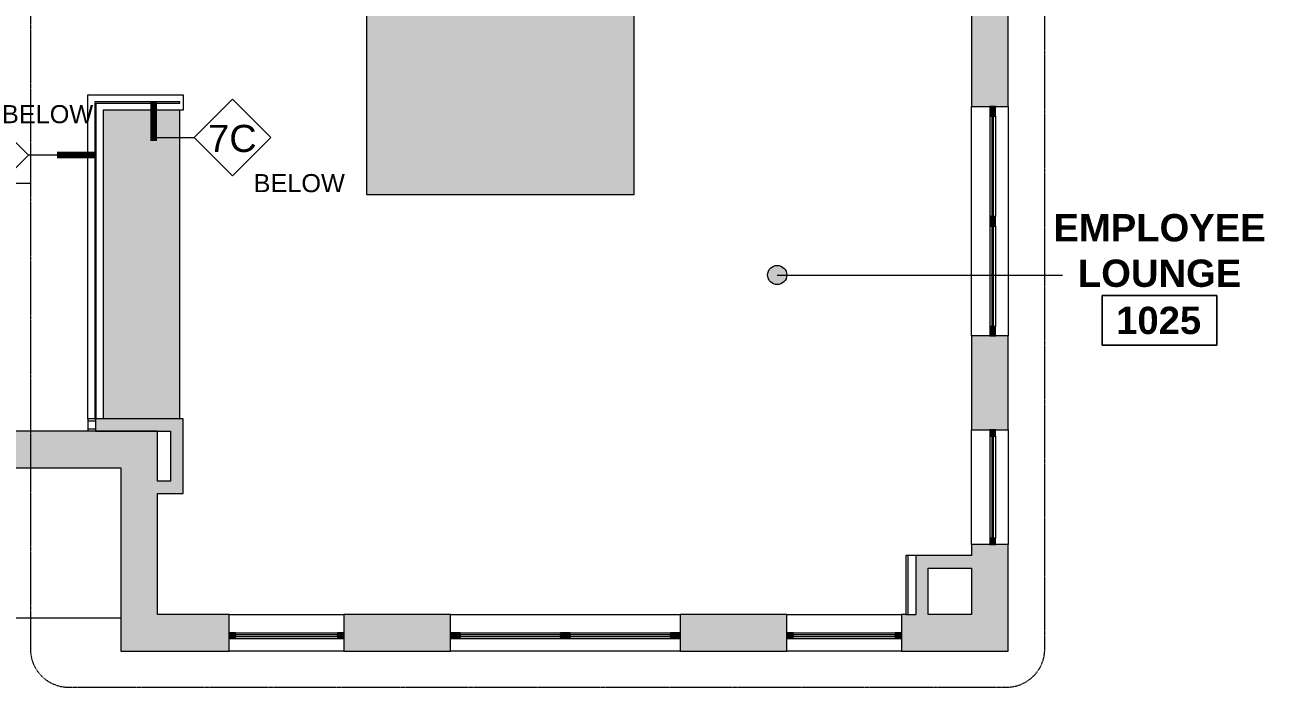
# Model space of a CAD drawing. Header units: inches. Extents: x 920 to 3811, y -644 to 2589.
# Drawn here: x 3422.3 to 3811.3, y 1272 to 1480 of the extents above; entities that cross this region are included whole.
import ezdxf

# ---------------------------------------------------------------- set-up
doc = ezdxf.new("R2010")
doc.units = ezdxf.units.IN
doc.header["$MEASUREMENT"] = 0
doc.linetypes.add('Dash Dot 3_16_', pattern=[0.3125, 0.1875, -0.0625, 0, -0.0625])
for name, color, linetype, lineweight in [('A-ANNO-SYMB', 150, 'Continuous', 9), ('A-AREA-IDEN', 2, 'Continuous', 9), ('A-DETL', 90, 'Continuous', 9), ('A-GLAZ-CURT', 52, 'Continuous', 13), ('A-GLAZ-CWMG', 51, 'Continuous', 13), ('A-WALL', 113, 'Continuous', 13), ('A-WALL-IDEN', 211, 'Continuous', 9), ('A-WALL-PATT', 111, 'Continuous', 13), ('G-ANNO-TEXT', 231, 'Continuous', 9), ('I-WALL', 2, 'Continuous', 13), ('Q-CASE', 31, 'Continuous', 9)]:
    doc.layers.add(name, color=color, linetype=linetype, lineweight=lineweight)
doc.styles.add('Swis721 Lt BT', font='swissl.ttf', dxfattribs={"height": 8.514638})
doc.styles.add('Swis721 Lt BT_1', font='swissl.ttf', dxfattribs={"height": 5.676425})
doc.styles.add('Swis721 Lt BT_B', font='', dxfattribs={"height": 8.583975})
doc.styles.get('Swis721 Lt BT_B').set_extended_font_data('Swis721 Lt BT', bold=True)

# ---------------------------------------------------------------- blocks, each defined once
blk = doc.blocks.new('System Panel - Glazed-4405069-ELEVATION 10 -')
at = {"layer": 'A-GLAZ-CURT'}
blk.add_hatch(color=10, dxfattribs=at).paths.add_polyline_path([(-16, -0.25), (16, -0.25), (16, 0.25), (-16, 0.25)], flags=0)
at = {"layer": 'A-GLAZ-CURT', "color": 8, "lineweight": 20}
for p, q in [((16, 0.25), (-16, 0.25)), ((-16, 0.25), (-16, -0.25)), ((16, -0.25), (16, 0.25)), ((-16, -0.25), (16, -0.25))]:
    blk.add_line(p, q, dxfattribs=at)
blk = doc.blocks.new('Rectangular Mullion - 2_ x 1 3_4_-4405071-ELEVATION 10 -')
at = {"layer": 'A-GLAZ-CWMG'}
blk.add_hatch(color=10, dxfattribs=at).paths.add_polyline_path([(-2, 0.88), (0, 0.88), (0, -0.88), (-2, -0.88), (-2, 0.25)], flags=0)
at = {"layer": 'A-GLAZ-CWMG', "color": 8, "lineweight": 20}
for p, q in [((-2, 0.88), (0, 0.88)), ((-2, -0.88), (-2, 0.88)), ((0, 0.88), (0, -0.88)), ((0, -0.88), (-2, -0.88))]:
    blk.add_line(p, q, dxfattribs=at)
blk = doc.blocks.new('Rectangular Mullion - 2_ x 1 3_4_-4402382-ELEVATION 10 -')
at = {"layer": 'A-GLAZ-CWMG', "color": 55}
for p, q in [((4548.21, 1299.53), (4580.21, 1299.53)), ((4548.21, 1297.78), (4580.21, 1297.78))]:
    blk.add_line(p, q, dxfattribs=at)
blk = doc.blocks.new('System Panel - Glazed-4405091-ELEVATION 10 -')
at = {"layer": 'A-GLAZ-CURT'}
blk.add_hatch(color=10, dxfattribs=at).paths.add_polyline_path([(-15.75, -0.25), (15.75, -0.25), (15.75, 0.25), (-15.75, 0.25)], flags=0)
at = {"layer": 'A-GLAZ-CURT', "color": 8, "lineweight": 20}
for p, q in [((15.75, 0.25), (-15.75, 0.25)), ((-15.75, 0.25), (-15.75, -0.25)), ((15.75, -0.25), (15.75, 0.25)), ((-15.75, -0.25), (15.75, -0.25))]:
    blk.add_line(p, q, dxfattribs=at)
blk = doc.blocks.new('Rectangular Mullion - 3_ x 1 3_4_-4405081-ELEVATION 10 -')
at = {"layer": 'A-GLAZ-CWMG'}
blk.add_hatch(color=10, dxfattribs=at).paths.add_polyline_path([(-3, -0.88), (-3, 0.88), (0, 0.88), (0, -0.88)], flags=0)
at = {"layer": 'A-GLAZ-CWMG', "color": 8, "lineweight": 20}
for p, q in [((-3, 0.88), (0, 0.88)), ((-3, -0.88), (-3, 0.88)), ((0, 0.88), (0, -0.88)), ((0, -0.88), (-3, -0.88))]:
    blk.add_line(p, q, dxfattribs=at)
blk = doc.blocks.new('Rectangular Mullion - 3_ x 1 3_4_-4405087-ELEVATION 10 -')
at = {"layer": 'A-GLAZ-CWMG', "color": 55}
for p, q in [((4667.46, 1299.53), (4698.96, 1299.53)), ((4667.46, 1297.78), (4698.96, 1297.78))]:
    blk.add_line(p, q, dxfattribs=at)
blk = doc.blocks.new('Rectangular Mullion - 2_ x 1 3_4_-4405073-ELEVATION 10 -')
at = {"layer": 'A-GLAZ-CWMG'}
blk.add_hatch(color=10, dxfattribs=at).paths.add_polyline_path([(-2, -0.88), (0, -0.88), (0, 0.88), (-2, 0.88), (-2, -0.25)], flags=0)
at = {"layer": 'A-GLAZ-CWMG', "color": 8, "lineweight": 20}
for p, q in [((0, 0.88), (-2, 0.88)), ((-2, 0.88), (-2, -0.88)), ((0, -0.88), (0, 0.88)), ((-2, -0.88), (0, -0.88))]:
    blk.add_line(p, q, dxfattribs=at)
blk = doc.blocks.new('Rectangular Mullion - 3_ x 1 3_4_-4405082-ELEVATION 10 -')
at = {"layer": 'A-GLAZ-CWMG'}
blk.add_hatch(color=10, dxfattribs=at).paths.add_polyline_path([(-3, -0.88), (0, -0.88), (0, 0.88), (-3, 0.88), (-3, -0.25)], flags=0)
at = {"layer": 'A-GLAZ-CWMG', "color": 8, "lineweight": 20}
for p, q in [((0, 0.88), (-3, 0.88)), ((-3, 0.88), (-3, -0.88)), ((0, -0.88), (0, 0.88)), ((-3, -0.88), (0, -0.88))]:
    blk.add_line(p, q, dxfattribs=at)
blk = doc.blocks.new('Rectangular Mullion - 3_ x 1 3_4_-4405090-ELEVATION 10 -')
at = {"layer": 'A-GLAZ-CWMG'}
blk.add_hatch(color=10, dxfattribs=at).paths.add_polyline_path([(1.5, -0.88), (-1.5, -0.88), (-1.5, 0.88), (1.5, 0.88), (1.5, -0.25)], flags=0)
at = {"layer": 'A-GLAZ-CWMG', "color": 8, "lineweight": 20}
for p, q in [((-1.5, 0.88), (1.5, 0.88)), ((-1.5, -0.88), (-1.5, 0.88)), ((1.5, 0.88), (1.5, -0.88)), ((1.5, -0.88), (-1.5, -0.88))]:
    blk.add_line(p, q, dxfattribs=at)
blk = doc.blocks.new('Casework 1 - Casework 1-5380903-ELEVATION 10 -')
at = {"layer": 'Q-CASE'}
blk.add_hatch(color=50, dxfattribs=at).paths.add_polyline_path([(6068.48, 1426.72), (6152.48, 1426.72), (6152.48, 1486.72), (6068.48, 1486.72)], flags=0)
for p, q in [((6152.48, 1486.72), (6068.48, 1486.72)), ((6068.48, 1486.72), (6068.48, 1426.72)), ((6152.48, 1426.72), (6152.48, 1486.72)), ((6068.48, 1426.72), (6152.48, 1426.72))]:
    blk.add_line(p, q, dxfattribs=at)
blk = doc.blocks.new('C-Counter Top-no backsplash - 34_ HEIGHT-6240530-ELEVATION 10 -')
at = {"layer": 'Q-CASE'}
blk.add_hatch(color=50, dxfattribs=at).paths.add_polyline_path([(-47.26, 1), (-47.26, -23), (49.59, -23), (49.59, 1), (-41.97, 1)], flags=0)
blk.add_line((-47.26, -23), (49.59, -23), dxfattribs=at)
blk = doc.blocks.new('Wall Tag - 1_4_-62626-ELEVATION 10 -')
at = {"layer": 'A-WALL-IDEN'}
for p, q in [((-0.125, 0), (0, 0.125)), ((0, 0.125), (0.125, 0)), ((-0.125, 0), (0, -0.125)), ((0, -0.125), (0.125, 0))]:
    blk.add_line(p, q, dxfattribs=at)
blk = doc.blocks.new('OTJ_ Room Tag - Room Name _ Number-360227-ELEVATION 10 -')
at = {"layer": 'A-AREA-IDEN'}
for p, q in [((-0.1881, -0.1636), (-0.1881, -0.0018)), ((-0.1881, -0.0018), (0.1869, -0.0018)), ((0.1869, -0.0018), (-0.1881, -0.0018)), ((-0.1881, -0.0018), (-0.1881, -0.1636)), ((0.1869, -0.0018), (0.1869, -0.1636)), ((0.1869, -0.1636), (0.1869, -0.0018)), ((0.1869, -0.1636), (-0.1881, -0.1636)), ((-0.1881, -0.1636), (0.1869, -0.1636))]:
    blk.add_line(p, q, dxfattribs=at)

msp = doc.modelspace()

# ---------------------------------------------------------------- hatches: boundary and pattern name
at = {"layer": 'A-AREA-IDEN'}
h = msp.add_hatch(color=256, dxfattribs=at)
edge = h.paths.add_edge_path(flags=0)
edge.add_arc((3658.46, 1401.4), 3, 0, 360)
at = {"layer": 'A-WALL-PATT', "lineweight": 9}
h = msp.add_hatch(color=7, dxfattribs=at)
h.paths.add_polyline_path([(3719.45, 1283.28), (3730.95, 1283.28), (3730.95, 1316.78), (3719.45, 1316.78), (3719.45, 1294.78)], flags=0)
h.paths.add_polyline_path([(3719.45, 1352.78), (3730.95, 1352.78), (3730.95, 1382.28), (3719.45, 1382.28), (3719.45, 1361.57)], flags=0)
h.paths.add_polyline_path([(3719.45, 1454.28), (3730.95, 1454.28), (3730.95, 1483.28), (3719.45, 1483.28)], flags=0)
h.paths.add_polyline_path([(3730.95, 1519.28), (3730.95, 1541.28), (3719.45, 1541.28), (3719.45, 1519.28)], flags=0)
for points in [[(3468.02, 1352.35), (3468.02, 1356.28), (3444.45, 1356.28), (3444.45, 1352.36), (3463.95, 1352.35)], [(3468.02, 1336.71), (3471.95, 1336.71), (3471.95, 1356.28), (3468.02, 1356.28), (3468.02, 1340.86)], [(3446.89, 1340.86), (3452.45, 1340.86), (3452.45, 1352.36), (3391.2, 1352.36), (3391.2, 1340.86)], [(3452.45, 1294.78), (3463.95, 1294.78), (3463.95, 1352.36), (3452.45, 1352.36), (3452.45, 1340.86)], [(3468.02, 1332.78), (3471.95, 1332.78), (3471.95, 1336.71), (3463.95, 1336.71), (3463.95, 1332.78)], [(3701.95, 1294.78), (3705.88, 1294.78), (3705.88, 1313.28), (3701.95, 1313.28), (3701.95, 1298.03)], [(3705.88, 1309.35), (3719.45, 1309.35), (3719.45, 1313.28), (3705.88, 1313.28)]]:
    msp.add_hatch(color=7, dxfattribs=at).paths.add_polyline_path(points, flags=0)
h = msp.add_hatch(color=7, dxfattribs=at)
h.paths.add_polyline_path([(3713.44, 1283.28), (3719.45, 1283.28), (3719.45, 1294.78), (3697.45, 1294.78), (3697.45, 1283.28)], flags=0)
h.paths.add_polyline_path([(3661.45, 1283.28), (3661.45, 1294.78), (3627.95, 1294.78), (3627.95, 1283.28)], flags=0)
h.paths.add_polyline_path([(3555.95, 1283.28), (3555.95, 1294.78), (3522.45, 1294.78), (3522.45, 1283.28)], flags=0)
h.paths.add_polyline_path([(3463.95, 1283.28), (3486.45, 1283.28), (3486.45, 1294.78), (3452.45, 1294.78), (3452.45, 1283.28)], flags=0)

# ---------------------------------------------------------------- linework, layer by layer
at = {"layer": 'A-ANNO-SYMB', "linetype": 'Dash Dot 3_16_'}
for p, q in [((3424.03, 1573.4), (3424.03, 1283.97)), ((3742.45, 1283.97), (3742.45, 1573.4)), ((3436.03, 1271.97), (3730.45, 1271.97))]:
    msp.add_line(p, q, dxfattribs=at)
at = {"layer": 'A-ANNO-SYMB'}
msp.add_line((3424.03, 1430.16), (3386.88, 1430.16), dxfattribs=at)
at = {"layer": 'A-ANNO-SYMB', "linetype": 'Dash Dot 3_16_'}
for centre, start, end in [((3436.03, 1283.97), 180, 270), ((3730.45, 1283.97), 270, 0)]:
    msp.add_arc(centre, 12, start, end, dxfattribs=at)
at = {"layer": 'A-AREA-IDEN'}
msp.add_line((3658.46, 1401.4), (3747.98, 1401.4), dxfattribs=at)
msp.add_circle((3658.46, 1401.4), 3, dxfattribs=at)
at = {"layer": 'A-DETL', "color": 55, "lineweight": 13}
msp.add_line((3405.7, 1293.78), (3452.45, 1293.78), dxfattribs=at)
at = {"layer": 'A-WALL', "color": 8, "lineweight": 20}
for p, q in [((3719.45, 1483.28), (3719.45, 1454.28)), ((3730.95, 1454.28), (3730.95, 1483.28)), ((3719.45, 1454.28), (3730.95, 1454.28)), ((3719.45, 1382.28), (3719.45, 1352.78)), ((3730.95, 1382.28), (3719.45, 1382.28)), ((3730.95, 1352.78), (3730.95, 1382.28)), ((3471.95, 1356.28), (3444.45, 1356.28)), ((3444.45, 1356.28), (3444.45, 1356.19)), ((3471.95, 1332.78), (3471.95, 1356.28)), ((3463.95, 1352.36), (3391.2, 1352.36)), ((3444.45, 1352.44), (3444.45, 1352.35)), ((3444.45, 1352.35), (3468.02, 1352.35)), ((3463.95, 1336.71), (3463.95, 1352.36)), ((3468.02, 1352.35), (3468.02, 1336.71)), ((3719.45, 1352.78), (3730.95, 1352.78)), ((3391.2, 1340.86), (3452.45, 1340.86)), ((3452.45, 1340.86), (3452.45, 1283.28)), ((3468.02, 1336.71), (3463.95, 1336.71)), ((3463.95, 1294.78), (3463.95, 1332.78)), ((3463.95, 1332.78), (3471.95, 1332.78)), ((3719.45, 1316.78), (3719.45, 1313.28)), ((3730.95, 1316.78), (3719.45, 1316.78)), ((3730.95, 1283.28), (3730.95, 1316.78)), ((3719.45, 1313.28), (3701.95, 1313.28)), ((3701.95, 1313.28), (3701.95, 1294.78)), ((3705.88, 1309.35), (3719.45, 1309.35)), ((3705.88, 1294.78), (3705.88, 1309.35)), ((3719.45, 1309.35), (3719.45, 1294.78)), ((3486.45, 1294.78), (3463.95, 1294.78)), ((3486.45, 1283.28), (3486.45, 1294.78)), ((3555.95, 1294.78), (3522.45, 1294.78)), ((3522.45, 1294.78), (3522.45, 1283.28)), ((3555.95, 1283.28), (3555.95, 1294.78)), ((3661.45, 1294.78), (3627.95, 1294.78)), ((3627.95, 1294.78), (3627.95, 1283.28)), ((3661.45, 1283.28), (3661.45, 1294.78)), ((3698.83, 1294.78), (3697.45, 1294.78)), ((3697.45, 1294.78), (3697.45, 1283.28)), ((3719.45, 1294.78), (3705.88, 1294.78)), ((3452.45, 1283.28), (3486.45, 1283.28)), ((3522.45, 1283.28), (3555.95, 1283.28)), ((3627.95, 1283.28), (3661.45, 1283.28)), ((3697.45, 1283.28), (3730.95, 1283.28))]:
    msp.add_line(p, q, dxfattribs=at)
at = {"layer": 'A-WALL', "color": 55}
for p, q in [((3719.45, 1382.28), (3719.45, 1454.28)), ((3730.95, 1454.28), (3730.95, 1382.28)), ((3444.45, 1356.19), (3444.45, 1352.44)), ((3719.45, 1316.78), (3719.45, 1352.78)), ((3730.95, 1352.78), (3730.95, 1316.78)), ((3486.45, 1294.78), (3522.45, 1294.78)), ((3555.95, 1294.78), (3627.95, 1294.78)), ((3661.45, 1294.78), (3697.45, 1294.78)), ((3522.45, 1283.28), (3486.45, 1283.28)), ((3627.95, 1283.28), (3555.95, 1283.28)), ((3697.45, 1283.28), (3661.45, 1283.28))]:
    msp.add_line(p, q, dxfattribs=at)
at = {"layer": 'A-WALL'}
for p, q in [((3442.01, 1355.56), (3444.45, 1355.56)), ((3444.2, 1356.19), (3444.45, 1356.19)), ((3442.01, 1353.06), (3444.45, 1353.06)), ((3699.45, 1313.28), (3699.45, 1294.78)), ((3698.83, 1294.78), (3701.95, 1294.78))]:
    msp.add_line(p, q, dxfattribs=at)
at = {"layer": 'A-WALL-IDEN', "lineweight": 90}
for p, q in [((3462.66, 1455.56), (3462.66, 1443.56)), ((3444.45, 1438.99), (3432.45, 1438.99))]:
    msp.add_line(p, q, dxfattribs=at)
at = {"layer": 'A-WALL-IDEN'}
for p, q in [((3462.66, 1455.56), (3462.66, 1444.58)), ((3462.66, 1444.58), (3475.47, 1444.58)), ((3444.45, 1438.99), (3423.43, 1438.99))]:
    msp.add_line(p, q, dxfattribs=at)
at = {"layer": 'I-WALL', "lineweight": 9}
for p, q in [((3442.01, 1356.19), (3442.01, 1458)), ((3442.01, 1458), (3471.95, 1458)), ((3471.95, 1458), (3471.95, 1453.13)), ((3446.89, 1453.13), (3446.89, 1356.28)), ((3471.95, 1453.13), (3446.89, 1453.13)), ((3442.01, 1352.36), (3442.01, 1352.44))]:
    msp.add_line(p, q, dxfattribs=at)
at = {"layer": 'I-WALL'}
for p, q in [((3470.89, 1455.81), (3444.2, 1455.81)), ((3444.2, 1455.81), (3444.2, 1356.19)), ((3444.7, 1455.31), (3470.89, 1455.31)), ((3444.7, 1356.28), (3444.7, 1455.31)), ((3470.89, 1455.31), (3470.89, 1455.81)), ((3444.2, 1356.19), (3442.01, 1356.19)), ((3442.01, 1356.19), (3442.01, 1352.44)), ((3442.01, 1352.44), (3444.45, 1352.44)), ((3701.95, 1313.28), (3698.83, 1313.28)), ((3698.83, 1313.28), (3698.83, 1294.78))]:
    msp.add_line(p, q, dxfattribs=at)

# ---------------------------------------------------------------- block references
at = {"layer": 'A-AREA-IDEN', "xscale": 95.99999999999994, "yscale": 95.99999999999994, "zscale": 95.99999999999994}
msp.add_blockref('OTJ_ Room Tag - Room Name _ Number-360227-ELEVATION 10 -', (3778.48, 1395.12), dxfattribs=at)
at = {"layer": 'A-GLAZ-CURT', "color": 55}
for name, p, rotation in [('System Panel - Glazed-4405091-ELEVATION 10 -', (3726.08, 1435.53), 89.99999999999933), ('System Panel - Glazed-4405091-ELEVATION 10 -', (3726.08, 1401.03), 89.99999999999933), ('System Panel - Glazed-4405069-ELEVATION 10 -', (3726.08, 1334.78), 89.99999999999933), ('System Panel - Glazed-4405069-ELEVATION 10 -', (3504.45, 1288.15), 180), ('System Panel - Glazed-4405091-ELEVATION 10 -', (3574.7, 1288.15), 180), ('System Panel - Glazed-4405091-ELEVATION 10 -', (3609.2, 1288.15), 180), ('System Panel - Glazed-4405069-ELEVATION 10 -', (3679.45, 1288.15), 180)]:
    msp.add_blockref(name, p, dxfattribs=dict(at, rotation=rotation))
at = {"layer": 'A-GLAZ-CWMG', "color": 55, "extrusion": (0, 0, -1), "rotation": 90.00000000000067}
for name, p in [('Rectangular Mullion - 3_ x 1 3_4_-4405081-ELEVATION 10 -', (-3726.08, 1454.28)), ('Rectangular Mullion - 3_ x 1 3_4_-4405090-ELEVATION 10 -', (-3726.08, 1418.28)), ('Rectangular Mullion - 2_ x 1 3_4_-4405071-ELEVATION 10 -', (-3726.08, 1352.78))]:
    msp.add_blockref(name, p, dxfattribs=at)
at = {"layer": 'A-GLAZ-CWMG', "color": 55}
for name, p, rotation in [('Rectangular Mullion - 3_ x 1 3_4_-4405087-ELEVATION 10 -', (2427.42, 6118.74), 269.9999999999976), ('Rectangular Mullion - 3_ x 1 3_4_-4405087-ELEVATION 10 -', (2427.42, 6084.24), 269.9999999999997), ('Rectangular Mullion - 3_ x 1 3_4_-4405082-ELEVATION 10 -', (3726.08, 1382.28), 269.9999999999993), ('Rectangular Mullion - 2_ x 1 3_4_-4402382-ELEVATION 10 -', (2427.42, 5898.99), 269.9999999999997), ('Rectangular Mullion - 2_ x 1 3_4_-4405073-ELEVATION 10 -', (3726.08, 1316.78), 269.9999999999993)]:
    msp.add_blockref(name, p, dxfattribs=dict(at, rotation=rotation))
at = {"layer": 'A-GLAZ-CWMG', "color": 55, "extrusion": (0, 0, -1)}
for name, p in [('Rectangular Mullion - 2_ x 1 3_4_-4405071-ELEVATION 10 -', (-3486.45, 1288.15)), ('Rectangular Mullion - 3_ x 1 3_4_-4405081-ELEVATION 10 -', (-3555.95, 1288.15)), ('Rectangular Mullion - 3_ x 1 3_4_-4405090-ELEVATION 10 -', (-3591.95, 1288.15)), ('Rectangular Mullion - 2_ x 1 3_4_-4405071-ELEVATION 10 -', (-3661.45, 1288.15))]:
    msp.add_blockref(name, p, dxfattribs=at)
at = {"layer": 'A-GLAZ-CWMG', "color": 55}
for name, p in [('Rectangular Mullion - 2_ x 1 3_4_-4402382-ELEVATION 10 -', (-1059.76, -10.5)), ('Rectangular Mullion - 2_ x 1 3_4_-4405073-ELEVATION 10 -', (3522.45, 1288.15)), ('Rectangular Mullion - 3_ x 1 3_4_-4405087-ELEVATION 10 -', (-1108.51, -10.5)), ('Rectangular Mullion - 3_ x 1 3_4_-4405087-ELEVATION 10 -', (-1074.01, -10.5)), ('Rectangular Mullion - 3_ x 1 3_4_-4405082-ELEVATION 10 -', (3627.95, 1288.15)), ('Rectangular Mullion - 2_ x 1 3_4_-4402382-ELEVATION 10 -', (-884.76, -10.5)), ('Rectangular Mullion - 2_ x 1 3_4_-4405073-ELEVATION 10 -', (3697.45, 1288.15))]:
    msp.add_blockref(name, p, dxfattribs=at)
at = {"layer": 'A-WALL-IDEN', "xscale": 95.99999999999994, "yscale": 95.99999999999994, "zscale": 95.99999999999994}
for p in [(3487.47, 1444.58), (3411.43, 1438.99)]:
    msp.add_blockref('Wall Tag - 1_4_-62626-ELEVATION 10 -', p, dxfattribs=at)
at = {"layer": 'Q-CASE'}
msp.add_blockref('Casework 1 - Casework 1-5380903-ELEVATION 10 -', (-2538.94, 0), dxfattribs=at)
at = {"layer": 'Q-CASE', "rotation": 89.9999999999997}
msp.add_blockref('C-Counter Top-no backsplash - 34_ HEIGHT-6240530-ELEVATION 10 -', (3447.89, 1403.54), dxfattribs=at)

# ---------------------------------------------------------------- texts
at = {"layer": 'A-AREA-IDEN', "char_height": 8.584, "attachment_point": 2, "line_spacing_factor": 0.998538, "style": 'Swis721 Lt BT_B'}
for s, insert, width in [('EMPLOYEE\\PLOUNGE', (3778.49, 1420.54), 73.224), ('1025', (3778.21, 1391.43), 30.672)]:
    msp.add_mtext(s, dxfattribs=dict(at, insert=insert, width=width))
at = {"layer": 'A-WALL-IDEN', "insert": (3487.44, 1448.54), "char_height": 8.515, "width": 17.496, "attachment_point": 2, "line_spacing_factor": 1.00667, "style": 'Swis721 Lt BT'}
msp.add_mtext('7C', dxfattribs=at)
at = {"layer": 'G-ANNO-TEXT', "color": 7, "char_height": 5.676, "width": 32.112, "attachment_point": 1, "line_spacing_factor": 1.00667, "style": 'Swis721 Lt BT_1'}
for s, insert in [('\\PBELOW', (3415.1, 1464.27)), ('BELOW', (3494.1, 1433.09))]:
    msp.add_mtext(s, dxfattribs=dict(at, insert=insert))

doc.saveas('drawing.dxf')
